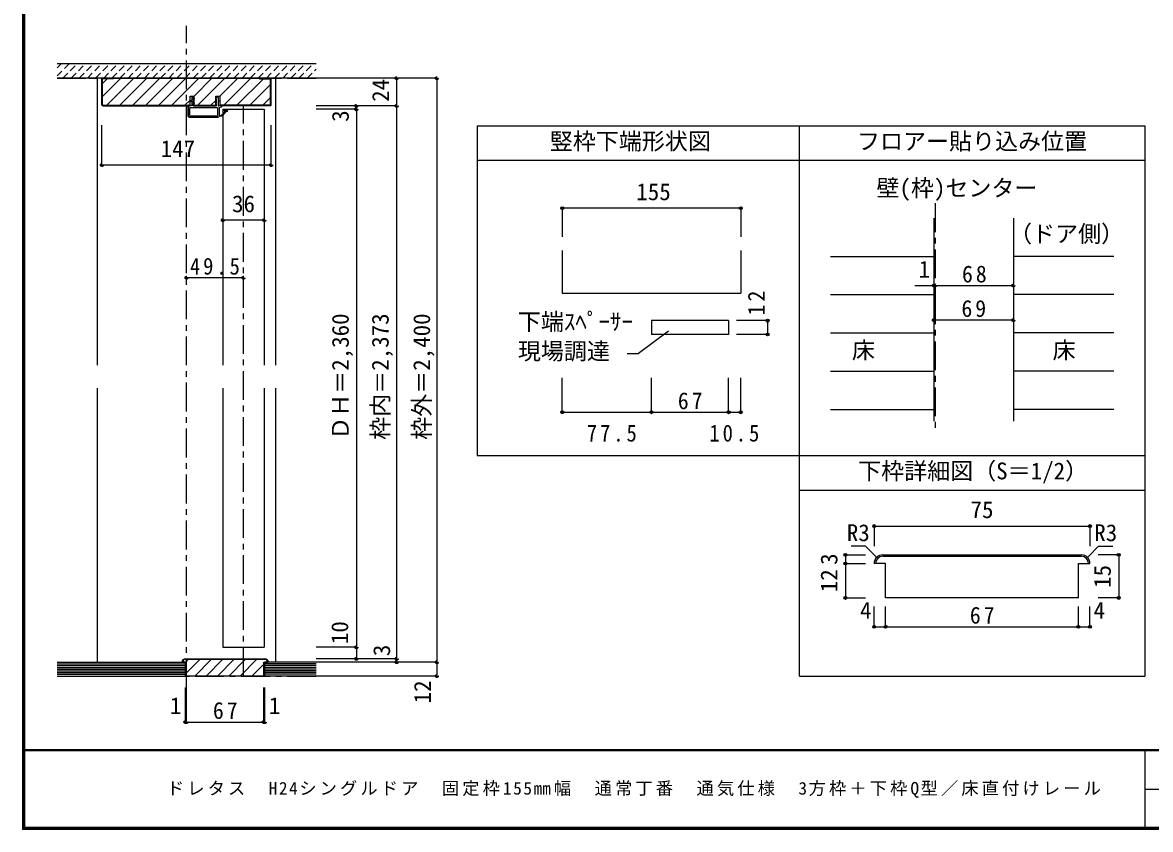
# Model space of a CAD drawing. Units: millimetres at full size, sheet at 1:5, with parts at other scales. Extents: x -973 to 977, y -718 to 696.
# Drawn here: x -973 to 7, y -701 to 0 of the extents above; entities that cross this region are included whole.
import ezdxf
from ezdxf.enums import TextEntityAlignment as Align

# ---------------------------------------------------------------- set-up
doc = ezdxf.new("R2010")
doc.units = ezdxf.units.MM
doc.header["$LTSCALE"] = 5
doc.header["$PDMODE"] = 32
doc.header["$PDSIZE"] = 2.5
doc.linetypes.add('CHAIN1', pattern=[8, 5, -1, 1, -1])
doc.linetypes.add('DASHED1', pattern=[1.8, 1.2, -0.6])
for name, color, linetype in [('0-0_補助線', 7, 'Continuous'), ('0-1_通り芯', 4, 'CHAIN1'), ('0-3_仕上げ', 7, 'Continuous'), ('0-4_枠', 3, 'Continuous'), ('0-6_扉', 6, 'Continuous'), ('0-A_文字', 3, 'Continuous'), ('0-B_寸法', 4, 'DASHED1'), ('0-C_ハッチ', 4, 'DASHED1'), ('1-4_枠', 3, 'Continuous'), ('1-B_寸法', 7, 'Continuous'), ('F-1_枠', 6, 'Continuous'), ('F-A_文字', 7, 'Continuous')]:
    doc.layers.add(name, color=color, linetype=linetype)
doc.styles.add('ＭＳ ゴシック', font='')
doc.styles.get('ＭＳ ゴシック').set_extended_font_data('MS Gothic')

# ---------------------------------------------------------------- blocks, each defined once
blk = doc.blocks.new('2')
at = {"layer": '0-0_補助線'}
for p, q in [((-9.846, -9.622), (-9.846, 15.078)), ((-8.846, 16.078), (0.354, 16.078)), ((-8.846, 15.878), (0.637, 15.878)), ((-8.446, 14.378), (-8.446, -8.922)), ((-8.146, 14.678), (-1.546, 14.678)), ((-1.246, 14.378), (-1.246, -8.922)), ((0.154, 11.653), (2.154, 11.653)), ((0.154, 11.653), (0.154, -8.497)), ((2.154, 10.953), (2.154, 11.653)), ((3.154, 11.653), (2.512, 10.83)), ((3.154, 11.653), (6.154, 11.653)), ((4.154, 13.753), (4.154, 13.053)), ((5.154, 13.053), (4.512, 13.876)), ((7.154, 13.053), (5.154, 13.053)), ((6.154, 10.953), (6.154, 11.653)), ((7.558, 12.258), (6.516, 10.835)), ((-1.546, -9.222), (-8.146, -9.222)), ((0.154, -8.497), (2.154, -8.497)), ((2.154, -7.797), (2.154, -8.497)), ((3.154, -8.497), (2.512, -7.674)), ((3.154, -8.497), (6.154, -8.497)), ((6.154, -7.797), (6.154, -8.497)), ((7.558, -9.101), (6.516, -7.679)), ((-1.48, -10.622), (-8.846, -10.622)), ((-1.189, -10.85), (-0.732, -12.694)), ((0.354, -12.922), (-0.441, -12.922)), ((4.154, -9.897), (0.154, -9.897)), ((0.154, -9.897), (0.154, -10.622)), ((0.154, -10.622), (0.645, -12.548)), ((4.154, -10.597), (4.154, -9.897)), ((5.154, -9.897), (4.512, -10.72)), ((7.154, -9.897), (5.154, -9.897))]:
    blk.add_line(p, q, dxfattribs=at)
for points in [[(-9.646, 15.078), (-9.646, -9.622), (-9.846, -9.622)], [(4.154, 13.053), (0.154, 13.053), (0.649, 15.723)]]:
    blk.add_lwpolyline(points, dxfattribs=at)
for centre, radius, start, end in [((-8.846, 15.078), 1, 90, 180), ((-8.846, 15.078), 0.8, 90, 180), ((-8.146, 14.378), 0.3, 90, 180), ((-1.546, 14.378), 0.3, 0, 90), ((0.354, 15.778), 0.3, 349.49875, 90), ((2.354, 10.953), 0.2, 180, 322.03043), ((4.354, 13.753), 0.2, 37.96957, 180), ((6.354, 10.953), 0.2, 180, 323.78053), ((7.154, 12.553), 0.5, 323.78053, 90), ((-8.846, -9.622), 1, 180, 270), ((-8.146, -8.922), 0.3, 180, 270), ((-1.546, -8.922), 0.3, 270, 0), ((2.354, -7.797), 0.2, 37.96957, 180), ((6.354, -7.797), 0.2, 36.21947, 180), ((7.154, -9.397), 0.5, 270, 36.21947), ((-2.846, -10.72), 6, 179.06153, 259.29815), ((-2.846, -10.72), 5.3, 178.93757, 259.29815), ((-3.896, -16.272), 0.35, 259.29815, 79.29815), ((-1.48, -10.922), 0.3, 13.9282, 90), ((-0.441, -12.622), 0.3, 193.9282, 270), ((0.354, -12.622), 0.3, 270, 14.29438), ((4.354, -10.597), 0.2, 180, 322.03043)]:
    blk.add_arc(centre, radius, start, end, dxfattribs=at)
blk.add_point((-3.896, -16.622), dxfattribs=at)

msp = doc.modelspace()

# ---------------------------------------------------------------- linework, layer by layer
at = {"layer": '0-0_補助線', "color": 4}
for p, q in [((-504.38, -160.894), (-504.38, -185.894)), ((-349.38, -160.894), (-504.38, -160.894)), ((-349.38, -160.894), (-349.38, -185.894)), ((-325.99, -258.695), (-353.072, -258.695)), ((-325.99, -258.695), (-325.99, -270.695)), ((-325.99, -270.695), (-353.072, -270.695)), ((-504.38, -338.343), (-504.38, -308.335)), ((-426.88, -338.343), (-426.88, -308.335)), ((-359.88, -338.343), (-359.88, -308.335)), ((-349.38, -338.343), (-349.38, -308.335)), ((-504.38, -338.343), (-426.88, -338.343)), ((-426.88, -338.343), (-359.88, -338.343)), ((-359.88, -338.343), (-349.38, -338.343))]:
    msp.add_line(p, q, dxfattribs=at)
at = {"layer": '0-0_補助線', "color": 3}
for p, q in [((-504.38, -197.826), (-504.38, -234.786)), ((-349.38, -197.826), (-349.38, -234.786)), ((-504.38, -234.786), (-349.38, -234.786))]:
    msp.add_line(p, q, dxfattribs=at)
at = {"layer": '0-0_補助線'}
for p, q in [((-426.88, -258.695), (-426.88, -270.695)), ((-359.88, -258.695), (-426.88, -258.695)), ((-359.88, -258.695), (-359.88, -270.695)), ((-412.226, -267.9), (-438.025, -287.249)), ((-359.88, -270.695), (-426.88, -270.695)), ((-447.87, -287.249), (-438.025, -287.249))]:
    msp.add_line(p, q, dxfattribs=at)
for p in [(-504.38, -160.894), (-349.38, -160.894), (-325.99, -258.695), (-325.99, -270.695), (-504.38, -338.343), (-426.88, -338.343), (-359.88, -338.343), (-349.38, -338.343)]:
    msp.add_point(p, dxfattribs=at)
at = {"layer": '0-1_通り芯'}
for p, q in [((-830.833, -577.5), (-830.833, -2.5)), ((-943.333, -48), (-718.333, -48)), ((-781.333, -567.5), (-781.333, -72)), ((-180.472, -156.725), (-180.472, -355.75)), ((-943.333, -567.5), (-715.976, -567.5))]:
    msp.add_line(p, q, dxfattribs=at)
at = {"layer": '0-3_仕上げ', "color": 4}
for p, q in [((-271.447, -202.801), (-181.472, -202.801)), ((-25.016, -202.801), (-112.472, -202.801)), ((-271.447, -236.103), (-181.472, -236.103)), ((-25.016, -236.103), (-112.472, -236.103)), ((-271.447, -269.404), (-181.472, -269.404)), ((-25.016, -269.404), (-112.472, -269.404)), ((-271.447, -302.706), (-181.472, -302.706)), ((-25.016, -302.706), (-112.472, -302.706)), ((-271.447, -336.007), (-181.472, -336.007)), ((-25.016, -336.007), (-112.472, -336.007))]:
    msp.add_line(p, q, dxfattribs=at)
at = {"layer": '0-3_仕上げ', "color": 2}
for p, q in [((-943.333, -555.5), (-831.833, -555.5)), ((-831.833, -567.5), (-831.833, -555.5)), ((-762.833, -567.5), (-762.833, -555.5)), ((-718.333, -555.5), (-762.833, -555.5)), ((-943.333, -567.5), (-831.833, -567.5)), ((-718.333, -567.5), (-762.833, -567.5))]:
    msp.add_line(p, q, dxfattribs=at)
at = {"layer": '0-3_仕上げ'}
for p, q in [((-943.333, -557), (-831.833, -557)), ((-943.333, -558.5), (-831.833, -558.5)), ((-718.333, -557), (-762.833, -557)), ((-718.333, -558.5), (-762.833, -558.5)), ((-943.333, -560), (-831.833, -560)), ((-943.333, -561.5), (-831.833, -561.5)), ((-943.333, -563), (-831.833, -563)), ((-943.333, -564.5), (-831.833, -564.5)), ((-943.333, -566), (-831.833, -566)), ((-718.333, -560), (-762.833, -560)), ((-718.333, -561.5), (-762.833, -561.5)), ((-718.333, -563), (-762.833, -563)), ((-718.333, -564.5), (-762.833, -564.5)), ((-718.333, -566), (-762.833, -566))]:
    msp.add_line(p, q, dxfattribs=at)
at = {"layer": '0-4_枠', "color": 4}
for p, q in [((-904.333, -48), (-908.333, -48)), ((-908.333, -297.25), (-908.333, -48)), ((-757.333, -48), (-753.333, -48)), ((-753.333, -297.25), (-753.333, -48)), ((-908.333, -555.5), (-908.333, -317.25)), ((-753.333, -555.5), (-753.333, -317.25))]:
    msp.add_line(p, q, dxfattribs=at)
at = {"layer": '0-4_枠'}
for p, q in [((-904.333, -48), (-757.333, -48)), ((-903.833, -71.086), (-903.833, -48.5)), ((-894.333, -48.5), (-903.833, -48.5)), ((-894.333, -48), (-894.333, -48.5)), ((-767.333, -48.5), (-767.333, -48)), ((-767.333, -48.5), (-757.833, -48.5)), ((-757.833, -71.086), (-757.833, -48.5)), ((-827.833, -63.5), (-824.133, -63.5)), ((-827.833, -72), (-827.833, -63.5)), ((-824.133, -72), (-824.133, -63.5)), ((-805.533, -72), (-805.533, -63.5)), ((-903.419, -71.5), (-903.833, -71.086)), ((-903.626, -72), (-827.833, -72)), ((-903.419, -71.5), (-827.833, -71.5)), ((-824.133, -71.5), (-805.533, -71.5)), ((-824.133, -72), (-805.533, -72)), ((-758.248, -71.5), (-801.833, -71.5)), ((-758.04, -72), (-801.833, -72)), ((-758.248, -71.5), (-757.833, -71.086)), ((-181.472, -169.5), (-181.472, -346.007)), ((-112.472, -169.5), (-112.472, -346.007)), ((-830.833, -555.5), (-834.833, -555.5)), ((-831.833, -552.5), (-762.833, -552.5)), ((-831.833, -553), (-762.833, -553)), ((-830.833, -567.5), (-830.833, -555.5)), ((-763.833, -567.5), (-830.833, -567.5))]:
    msp.add_line(p, q, dxfattribs=at)
for points in [[(-903.626, -72), (-904.333, -71.293), (-904.333, -48)], [(-758.04, -72), (-757.333, -71.293), (-757.333, -48)], [(-805.533, -63.5), (-801.833, -63.5), (-801.833, -72)], [(-763.833, -567.5), (-763.833, -555.5), (-759.833, -555.5)]]:
    msp.add_lwpolyline(points, dxfattribs=at)
for centre, radius, start, end in [((-831.833, -555.5), 3, 90, 180), ((-831.833, -555.5), 2.5, 90, 180), ((-762.833, -555.5), 3, 0, 90), ((-762.833, -555.5), 2.5, 0, 90)]:
    msp.add_arc(centre, radius, start, end, dxfattribs=at)
at = {"layer": '0-6_扉'}
for p, q in [((-799.333, -75), (-763.333, -75)), ((-799.333, -75), (-799.333, -297.25)), ((-763.333, -75), (-763.333, -297.25)), ((-799.333, -317.25), (-799.333, -542.5)), ((-763.333, -317.25), (-763.333, -542.5)), ((-799.333, -542.5), (-763.333, -542.5))]:
    msp.add_line(p, q, dxfattribs=at)
at = {"layer": '0-A_文字'}
for p, q in [((-578.347, -89.5), (-578.347, -376.007)), ((-578.347, -89.5), (-298.347, -89.5)), ((-298.347, -89.5), (1.653, -89.5)), ((-298.347, -376.007), (-298.347, -89.5)), ((1.653, -89.5), (1.653, -567.5)), ((-298.347, -119.5), (-578.347, -119.5)), ((1.653, -119.5), (-298.347, -119.5)), ((-298.347, -567.5), (-298.347, -376.007)), ((-298.347, -406.007), (1.653, -406.007)), ((-298.347, -567.5), (1.653, -567.5))]:
    msp.add_line(p, q, dxfattribs=at)
msp.add_lwpolyline([(-578.347, -376.007), (-298.347, -376.007), (1.653, -376.007)], dxfattribs=at)
at = {"layer": '0-B_寸法', "color": 2, "linetype": 'Continuous'}
for p, q in [((-718.333, -35.5), (-943.333, -35.5)), ((-718.333, -48), (-943.333, -48))]:
    msp.add_line(p, q, dxfattribs=at)
at = {"layer": '0-B_寸法'}
for p, q in [((-943.333, -46.037), (-932.796, -35.5)), ((-943.333, -38.966), (-939.867, -35.5)), ((-938.225, -48), (-925.725, -35.5)), ((-931.154, -48), (-918.654, -35.5)), ((-924.083, -48), (-911.583, -35.5)), ((-917.012, -48), (-904.512, -35.5)), ((-909.941, -48), (-897.441, -35.5)), ((-902.87, -48), (-890.37, -35.5)), ((-895.798, -48), (-883.298, -35.5)), ((-888.727, -48), (-876.227, -35.5)), ((-881.656, -48), (-869.156, -35.5)), ((-874.585, -48), (-862.085, -35.5)), ((-867.514, -48), (-855.014, -35.5)), ((-860.443, -48), (-847.943, -35.5)), ((-853.372, -48), (-840.872, -35.5)), ((-846.301, -48), (-833.801, -35.5)), ((-839.23, -48), (-826.73, -35.5)), ((-832.159, -48), (-819.659, -35.5)), ((-825.088, -48), (-812.588, -35.5)), ((-818.017, -48), (-805.517, -35.5)), ((-810.946, -48), (-798.446, -35.5)), ((-803.875, -48), (-791.375, -35.5)), ((-796.803, -48), (-784.303, -35.5)), ((-789.732, -48), (-777.232, -35.5)), ((-782.661, -48), (-770.161, -35.5)), ((-775.59, -48), (-763.09, -35.5)), ((-768.519, -48), (-756.019, -35.5)), ((-761.448, -48), (-748.948, -35.5)), ((-754.377, -48), (-741.877, -35.5)), ((-747.306, -48), (-734.806, -35.5)), ((-740.235, -48), (-727.735, -35.5)), ((-733.164, -48), (-720.664, -35.5)), ((-726.093, -48), (-718.333, -40.24))]:
    msp.add_line(p, q, dxfattribs=at)
at = {"layer": '0-B_寸法', "linetype": 'Continuous'}
for p, q in [((-915.833, -48), (-911.833, -48)), ((-613.333, -48), (-718.333, -48)), ((-648.333, -48), (-648.333, -555.5)), ((-613.333, -48), (-613.333, -567.5)), ((-648.333, -72), (-718.333, -72)), ((-683.333, -75), (-718.333, -75)), ((-683.333, -72), (-683.333, -552.5)), ((-904.333, -123.422), (-904.333, -88.9)), ((-757.333, -123.422), (-757.333, -88.9)), ((-904.333, -123.422), (-757.333, -123.422)), ((-763.333, -171.382), (-799.333, -171.382)), ((-781.333, -221.382), (-830.833, -221.382)), ((-198.055, -228.19), (-180.472, -228.19)), ((-181.472, -228.19), (-181.472, -258.19)), ((-180.472, -228.19), (-180.472, -258.19)), ((-180.472, -228.19), (-112.472, -228.19)), ((-112.472, -258.19), (-181.472, -258.19)), ((-683.333, -542.5), (-718.333, -542.5)), ((-648.333, -552.5), (-718.333, -552.5)), ((-613.333, -555.5), (-718.333, -555.5)), ((-613.333, -567.5), (-718.333, -567.5)), ((-831.833, -607.5), (-831.833, -577.5)), ((-830.833, -607.5), (-830.833, -577.5)), ((-763.833, -607.5), (-763.833, -577.5)), ((-762.833, -607.5), (-762.833, -577.5)), ((-831.833, -607.5), (-830.833, -607.5)), ((-830.833, -607.5), (-763.833, -607.5)), ((-763.833, -607.5), (-762.833, -607.5))]:
    msp.add_line(p, q, dxfattribs=at)
at = {"layer": '0-B_寸法', "color": 7}
for p in [(-648.333, -48), (-613.333, -48), (-683.333, -72), (-683.333, -75), (-648.333, -72), (-904.333, -123.422), (-757.333, -123.422), (-799.333, -171.382), (-763.333, -171.382), (-830.833, -221.382), (-781.333, -221.382), (-181.472, -228.19), (-180.472, -228.19), (-112.472, -228.19), (-181.472, -258.19), (-112.472, -258.19), (-683.333, -542.5), (-683.333, -552.5), (-648.333, -552.5), (-648.333, -555.5), (-613.333, -555.5), (-613.333, -567.5), (-831.833, -607.5), (-830.833, -607.5), (-763.833, -607.5), (-762.833, -607.5)]:
    msp.add_point(p, dxfattribs=at)
at = {"layer": '0-C_ハッチ', "linetype": 'Continuous'}
for p, q in [((-903.833, -63.806), (-888.027, -48)), ((-903.833, -52.492), (-899.841, -48.5)), ((-900.214, -71.5), (-876.714, -48)), ((-888.9, -71.5), (-865.4, -48)), ((-877.586, -71.5), (-854.086, -48)), ((-866.272, -71.5), (-842.772, -48)), ((-854.959, -71.5), (-831.459, -48)), ((-843.645, -71.5), (-820.145, -48)), ((-824.331, -63.5), (-808.831, -48)), ((-821.018, -71.5), (-797.517, -48)), ((-801.833, -63.63), (-786.204, -48)), ((-798.39, -71.5), (-774.89, -48)), ((-787.076, -71.5), (-764.076, -48.5)), ((-775.763, -71.5), (-757.833, -53.571)), ((-832.331, -71.5), (-827.833, -67.002)), ((-809.704, -71.5), (-805.533, -67.33)), ((-764.449, -71.5), (-757.833, -64.885)), ((-831.569, -555.5), (-829.069, -553)), ((-830.833, -564.664), (-819.169, -553)), ((-823.77, -567.5), (-809.27, -553)), ((-813.87, -567.5), (-799.37, -553)), ((-803.971, -567.5), (-789.471, -553)), ((-794.071, -567.5), (-779.571, -553)), ((-784.172, -567.5), (-769.672, -553)), ((-774.272, -567.5), (-763.833, -557.061))]:
    msp.add_line(p, q, dxfattribs=at)
at = {"layer": '1-4_枠'}
for p, q in [((-223.415, -469.688), (-233.415, -469.688)), ((-225.915, -462.188), (-53.415, -462.188)), ((-225.915, -463.438), (-53.414, -463.438)), ((-223.415, -499.688), (-223.415, -469.688)), ((-55.915, -469.688), (-45.915, -469.688)), ((-55.915, -499.688), (-55.915, -469.688)), ((-55.915, -499.688), (-223.415, -499.688))]:
    msp.add_line(p, q, dxfattribs=at)
for centre, radius, start, end in [((-225.915, -469.688), 7.5, 90, 180), ((-225.915, -469.688), 6.25, 90, 180), ((-53.415, -469.688), 7.5, 0, 90), ((-53.415, -469.688), 6.25, 0, 90)]:
    msp.add_arc(centre, radius, start, end, dxfattribs=at)
at = {"layer": '1-B_寸法', "color": 4}
for p, q in [((-233.415, -437.188), (-233.415, -454.688)), ((-233.415, -437.188), (-45.915, -437.188)), ((-45.915, -437.188), (-45.915, -454.688)), ((-240.915, -454.688), (-253.415, -454.688)), ((-231.218, -464.385), (-240.915, -454.688)), ((-48.111, -464.385), (-38.414, -454.688)), ((-38.415, -454.688), (-25.915, -454.688)), ((-258.415, -462.188), (-240.915, -462.188)), ((-258.415, -469.688), (-240.915, -469.688)), ((-20.915, -462.188), (-38.628, -462.188)), ((-20.915, -462.188), (-20.915, -499.688)), ((-20.915, -499.688), (-38.628, -499.688)), ((-233.415, -524.688), (-233.415, -507.188)), ((-223.415, -524.688), (-223.415, -507.188)), ((-55.915, -524.688), (-55.915, -507.188)), ((-45.915, -524.688), (-45.915, -507.188)), ((-233.415, -524.688), (-45.915, -524.688))]:
    msp.add_line(p, q, dxfattribs=at)
msp.add_lwpolyline([(-258.415, -462.188), (-258.415, -499.688), (-240.915, -499.688)], dxfattribs=at)
at = {"layer": '1-B_寸法'}
for p in [(-233.415, -437.188), (-45.915, -437.188), (-258.415, -462.188), (-258.415, -469.688), (-20.915, -462.188), (-258.415, -499.688), (-20.915, -499.688), (-233.415, -524.688), (-223.415, -524.688), (-55.915, -524.688), (-45.915, -524.688)]:
    msp.add_point(p, dxfattribs=at)
at = {"layer": 'F-1_枠'}
for p, q in [((-973.347, 695.833), (-973.347, -700.833)), ((-972.514, 695.833), (-972.514, -700.833)), ((-971.68, 695.833), (-971.68, -700.833)), ((976.653, -631.667), (-973.347, -631.667)), ((976.653, -632.5), (-973.347, -632.5)), ((1.653, -632.5), (1.653, -699.167)), ((1.653, -665.833), (974.986, -665.834)), ((976.653, -699.167), (-973.347, -699.167)), ((976.653, -700), (-973.347, -700)), ((976.653, -700.833), (-973.347, -700.833))]:
    msp.add_line(p, q, dxfattribs=at)

# ---------------------------------------------------------------- block references
at = {"layer": '0-0_補助線', "rotation": 90}
msp.add_blockref('2', (-813.255, -72.154), dxfattribs=at)

# ---------------------------------------------------------------- texts
at = {"layer": '0-0_補助線', "style": 'ＭＳ ゴシック'}
for s, p in [('155', (-440.064, -158.394)), ('下端ｽﾍﾟｰｻｰ', (-542.962, -271.298)), ('現場調達', (-542.962, -296.893))]:
    msp.add_text(s, height=14.66, dxfattribs=at).set_placement(p, align=Align.BOTTOM_LEFT)
at = {"layer": '0-0_補助線', "insert": (-328.49, -254.122), "char_height": 14.66, "attachment_point": 7, "rotation": 90, "style": 'ＭＳ ゴシック'}
msp.add_mtext('\\T1.27;\\W0.95;12', dxfattribs=at)
at = {"layer": '0-0_補助線', "char_height": 14.66, "attachment_point": 7, "style": 'ＭＳ ゴシック'}
for s, insert in [('\\T1.27;\\W0.95;67', (-404.005, -335.843)), ('\\T1.28;\\W0.9;77.5', (-483.078, -363.969)), ('\\T1.28;\\W0.9;10.5', (-376.606, -363.969))]:
    msp.add_mtext(s, dxfattribs=dict(at, insert=insert))
at = {"layer": '0-A_文字', "color": 7, "style": 'ＭＳ ゴシック'}
for s, p in [('竪枠下端形状図', (-515.222, -114.5)), ('フロアー貼り込み位置', (-248.347, -114.5)), ('壁(枠)センター', (-231.447, -155.091)), ('（ドア側）', (-116.217, -194.895)), ('床', (-252.697, -296.055)), ('床', (-78.355, -296.055)), ('下枠詳細図（S＝1/2）', (-247.356, -401.007))]:
    msp.add_text(s, height=14.66, dxfattribs=at).set_placement(p, align=Align.BOTTOM_LEFT)
at = {"layer": '0-B_寸法', "color": 7, "style": 'ＭＳ ゴシック'}
for s, p in [('24', (-650.55, -68.571)), ('3', (-685.496, -85.885)), ('ＤＨ＝2,360', (-685.513, -362.25)), ('枠内＝2,373', (-650.833, -362.25)), ('枠外＝2,400', (-614.819, -362.25)), ('10', (-686.042, -539.813)), ('3', (-649.618, -550.212)), ('12', (-614.158, -591.264))]:
    msp.add_text(s, height=14.66, rotation=90, dxfattribs=at).set_placement(p, align=Align.BOTTOM_LEFT)
for s, p in [('147', (-853.333, -120.922)), ('36', (-791.333, -168.882)), ('1', (-194.729, -225.69)), ('1', (-845.333, -605)), ('1', (-759.333, -605))]:
    msp.add_text(s, height=14.66, dxfattribs=at).set_placement(p, align=Align.BOTTOM_LEFT)
at = {"layer": '0-B_寸法', "color": 7, "char_height": 14.66, "attachment_point": 7, "style": 'ＭＳ ゴシック'}
for s, insert in [('\\T1.28;\\W0.9;49.5', (-827.958, -218.882)), ('\\T1.27;\\W0.95;68', (-157.097, -225.69)), ('\\T1.27;\\W0.95;69', (-157.597, -255.69)), ('\\T1.27;\\W0.95;67', (-807.958, -605))]:
    msp.add_mtext(s, dxfattribs=dict(at, insert=insert))
at = {"layer": '1-B_寸法', "style": 'ＭＳ ゴシック'}
for s, p in [('75', (-149.665, -434.688)), ('R3', (-257.165, -454.688)), ('R3', (-42.165, -454.688)), ('4', (-245.702, -522.188)), ('4', (-42.727, -522.188))]:
    msp.add_text(s, height=14.66, dxfattribs=at).set_placement(p, align=Align.BOTTOM_LEFT)
for s, p in [('3', (-260.915, -470.938)), ('12', (-260.915, -494.688)), ('15', (-23.415, -490.938))]:
    msp.add_text(s, height=14.66, rotation=90, dxfattribs=at).set_placement(p, align=Align.BOTTOM_LEFT)
at = {"layer": '1-B_寸法', "insert": (-150.29, -522.188), "char_height": 14.66, "attachment_point": 7, "style": 'ＭＳ ゴシック'}
msp.add_mtext('\\T1.27;\\W0.95;67', dxfattribs=at)
at = {"layer": 'F-A_文字', "insert": (-847.938, -673.333), "char_height": 11, "attachment_point": 7, "style": 'ＭＳ ゴシック'}
msp.add_mtext('\\T1.18;ドレタス\u3000H24シングルドア\u3000固定枠155㎜幅\u3000通常丁番\u3000通気仕様\u30003方枠＋下枠Q型／床直付けレール', dxfattribs=at)

doc.saveas('drawing.dxf')
